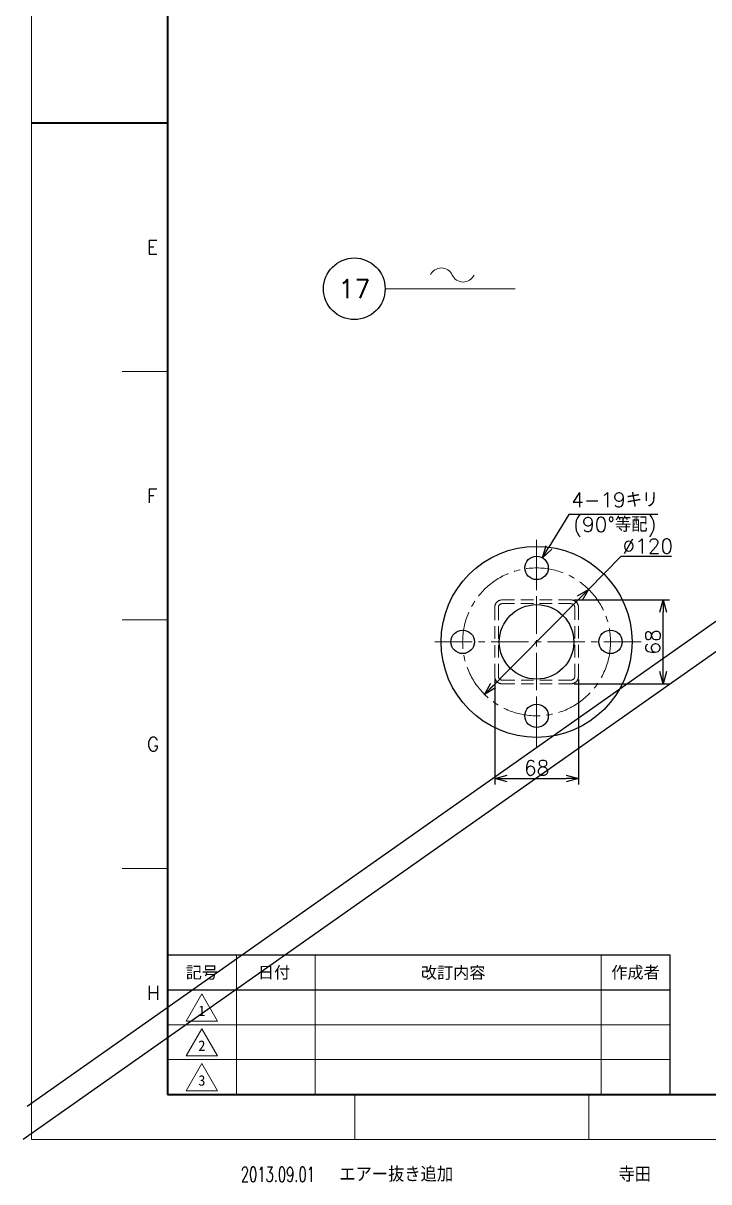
# Model space of a CAD drawing. Header units: millimetres. Extents: x -7 to 4834, y -34 to 1682.
# Drawn here: x -7 to 550, y -34 to 906 of the extents above; entities that cross this region are included whole.
import ezdxf
from ezdxf import colors
from ezdxf.entities.mleader import LeaderData, LeaderLine
from ezdxf.enums import TextEntityAlignment as Align
from ezdxf.math import Vec2, Vec3

# ---------------------------------------------------------------- set-up
doc = ezdxf.new("R2010")
doc.units = ezdxf.units.MM
doc.header["$LTSCALE"] = 1.6
doc.header["$PDMODE"] = 99
doc.header["$PDSIZE"] = 1
doc.linetypes.add('CENTER2', pattern=[28.575, 19.05, -3.175, 3.175, -3.175])
doc.linetypes.add('HIDDEN', pattern=[9.525, 6.35, -3.175])
for name, color, linetype, lineweight in [('04_HIDDEN', 2, 'HIDDEN', 13), ('05_CENTER', 4, 'CENTER2', 13), ('08_DIM', 3, 'Continuous', 13), ('90_FRAME', 5, 'Continuous', 35)]:
    doc.layers.add(name, color=color, linetype=linetype, lineweight=lineweight)
doc.layers.add('91_BLANK', color=5, linetype='Continuous', lineweight=0, plot=False)
doc.styles.add('KSS_TXT', font='txt.shx', dxfattribs={"bigfont": 'extfont2.shx'})
doc.styles.add('MS_G', font='MS Gothic.ttf')
doc.styles.get("Standard").update_dxf_attribs({"font": 'txt.shx', "bigfont": 'extfont2.shx'})
doc.styles.add('表題用', font='MS PGothic.ttf')
doc.dimstyles.new('KSS_DIM', dxfattribs={"dimscale": 4, "dimtxt": 3, "dimasz": 2.5, "dimexe": 1.25, "dimexo": 0.625, "dimtad": 1, "dimdsep": 46, "dimtxsty": 'KSS_TXT', "dimblk": 'OPEN30', "dimcen": 0, "dimazin": 2, "dimtfac": 0.75, "dimtmove": 0, "dimatfit": 3, "dimldrblk": 'OPEN30', "dimfxl": 1.25, "dimtolj": 1, "dimarcsym": 0})
doc.dimstyles.new('KSS_DIM$3', dxfattribs={"dimscale": 4, "dimtxt": 3, "dimasz": 2.5, "dimexe": 1.25, "dimexo": 0.625, "dimtad": 1, "dimtih": 1, "dimtoh": 1, "dimdsep": 46, "dimtxsty": 'KSS_TXT', "dimblk": 'OPEN30', "dimcen": 0, "dimazin": 2, "dimtfac": 0.75, "dimtofl": 0, "dimtmove": 0, "dimatfit": 3, "dimldrblk": 'OPEN30', "dimfxl": 1.25, "dimtolj": 1, "dimarcsym": 0})

# ---------------------------------------------------------------- blocks, each defined once
blk = doc.blocks.new('AM_BALLOON1')
at = {"transparency": 16777216}
blk.add_circle((0, 0), 5, dxfattribs=at)
blk.add_attdef('B_NUMBER', text='', height=3, dxfattribs=at).set_placement((0, 0), align=Align.MIDDLE_CENTER)
blk = doc.blocks.new('_OPEN')
at = {"color": 0, "linetype": 'ByBlock'}
for p, q in [((-1, 0.167), (0, 0)), ((0, 0), (-1, -0.167)), ((0, 0), (-1, 0))]:
    blk.add_line(p, q, dxfattribs=at)
blk = doc.blocks.new('p1ba05')
for centre, start, end in [((-2.95, 0.29), 24.2276, 155.5758), ((0, 1.62), 204.2276, 335.5758)]:
    blk.add_arc(centre, 1.62, start, end)
blk = doc.blocks.new('_Open30')
at = {"color": 0, "linetype": 'ByBlock', "lineweight": -2}
for p, q in [((-1, 0.268), (0, 0)), ((0, 0), (-1, -0.268)), ((0, 0), (-1, 0))]:
    blk.add_line(p, q, dxfattribs=at)
blk = doc.blocks.new('*D202')
at = {"layer": '08_DIM', "color": 0, "lineweight": -2, "transparency": 16777216}
for p, q in [((478.51, 472.94), (452.24, 446.43)), ((519.51, 472.94), (478.51, 472.94)), ((367.77, 361.2), (445.2, 439.33))]:
    blk.add_line(p, q, dxfattribs=at)
at = {"layer": 'Defpoints', "color": 0, "transparency": 16777216}
for p in [(452.24, 446.43), (367.77, 361.2)]:
    blk.add_point(p, dxfattribs=at)
at = {"layer": '08_DIM', "color": 0, "lineweight": -2, "transparency": 16777216, "xscale": 10, "yscale": 10, "zscale": 10}
for p, rotation in [((452.24, 446.43), 45.25623293926729), ((367.77, 361.2), 225.2562329392673)]:
    blk.add_blockref('_Open30', p, dxfattribs=dict(at, rotation=rotation))
at = {"layer": '08_DIM', "color": 0, "transparency": 16777216, "insert": (500.26, 481.44), "char_height": 12, "attachment_point": 5, "style": 'KSS_TXT'}
blk.add_mtext('\\A1;%%C120', dxfattribs=at)
blk = doc.blocks.new('*D203')
at = {"layer": '08_DIM', "color": 0, "lineweight": -2, "transparency": 16777216}
for p, q in [((376, 373.31), (376, 288.04)), ((444, 373.31), (444, 288.04)), ((386, 293.04), (434, 293.04))]:
    blk.add_line(p, q, dxfattribs=at)
at = {"layer": 'Defpoints', "color": 0, "transparency": 16777216}
for p in [(376, 375.81), (444, 375.81), (444, 293.04)]:
    blk.add_point(p, dxfattribs=at)
at = {"layer": '08_DIM', "color": 0, "lineweight": -2, "transparency": 16777216, "xscale": 10, "yscale": 10, "zscale": 10, "rotation": 180}
blk.add_blockref('_Open30', (376, 293.04), dxfattribs=at)
at = {"layer": '08_DIM', "color": 0, "lineweight": -2, "transparency": 16777216, "xscale": 10, "yscale": 10, "zscale": 10}
blk.add_blockref('_Open30', (444, 293.04), dxfattribs=at)
at = {"layer": '08_DIM', "color": 0, "transparency": 16777216, "insert": (410, 301.54), "char_height": 12, "attachment_point": 5, "style": 'KSS_TXT'}
blk.add_mtext('\\A1;68', dxfattribs=at)
blk = doc.blocks.new('*D204')
at = {"layer": '08_DIM', "color": 0, "lineweight": -2, "transparency": 16777216}
for p, q in [((440.5, 437.81), (517.86, 437.81)), ((512.86, 379.81), (512.86, 427.81)), ((440.5, 369.81), (517.86, 369.81))]:
    blk.add_line(p, q, dxfattribs=at)
at = {"layer": 'Defpoints', "color": 0, "transparency": 16777216}
for p in [(438, 437.81), (512.86, 437.81), (438, 369.81)]:
    blk.add_point(p, dxfattribs=at)
at = {"layer": '08_DIM', "color": 0, "lineweight": -2, "transparency": 16777216, "xscale": 10, "yscale": 10, "zscale": 10}
for p, rotation in [((512.86, 437.81), 90), ((512.86, 369.81), 270)]:
    blk.add_blockref('_Open30', p, dxfattribs=dict(at, rotation=rotation))
at = {"layer": '08_DIM', "color": 0, "transparency": 16777216, "insert": (504.36, 403.81), "char_height": 12, "attachment_point": 5, "rotation": 90, "style": 'KSS_TXT'}
blk.add_mtext('\\A1;68', dxfattribs=at)
blk = doc.blocks.new('*D205')
at = {"layer": '08_DIM', "color": 0, "lineweight": -2, "transparency": 16777216}
for p, q in [((436.06, 507.04), (420.07, 480.51)), ((508.37, 507.04), (436.06, 507.04))]:
    blk.add_line(p, q, dxfattribs=at)
at = {"layer": 'Defpoints', "color": 0, "transparency": 16777216}
for p in [(414.91, 471.95), (405.1, 455.68)]:
    blk.add_point(p, dxfattribs=at)
at = {"layer": '08_DIM', "color": 0, "lineweight": -2, "transparency": 16777216, "xscale": 10, "yscale": 10, "zscale": 10, "rotation": 238.9166461893724}
blk.add_blockref('_Open30', (414.91, 471.95), dxfattribs=at)
at = {"layer": '08_DIM', "color": 0, "transparency": 16777216, "insert": (473.46, 507.04), "char_height": 12, "attachment_point": 5, "style": 'KSS_TXT'}
blk.add_mtext('\\A1;4-19キリ\\P(90°等配)', dxfattribs=at)

msp = doc.modelspace()

# ---------------------------------------------------------------- linework, layer by layer
for p, q in [((2348.722, 1682.424), (-3.369, 26.932)), ((2345.353, 1655.492), (-6.737, 0))]:
    msp.add_line(p, q)
at = {"color": 0}
for centre, radius in [((410.004, 403.813), 77.5), ((410.004, 463.813), 9.5), ((410.004, 403.813), 30.25), ((350.004, 403.813), 9.5), ((470.004, 403.813), 9.5), ((410.004, 343.813), 9.5)]:
    msp.add_circle(centre, radius, dxfattribs=at)
at = {"layer": '04_HIDDEN'}
for points in [[(382.004, 437.813), (438.004, 437.813, -0.4142136), (444.004, 431.813), (444.004, 375.813, -0.4142136), (438.004, 369.813), (382.004, 369.813, -0.4142136), (376.004, 375.813), (376.004, 431.813, -0.4142136)], [(382.004, 434.813), (438.004, 434.813, -0.4142136), (441.004, 431.813), (441.004, 375.813, -0.4142136), (438.004, 372.813), (382.004, 372.813, -0.4142136), (379.004, 375.813), (379.004, 431.813, -0.4142136)]]:
    msp.add_lwpolyline(points, format="xyb", close=True, dxfattribs=at)
at = {"layer": '05_CENTER'}
for p, q in [((410.004, 318.854), (410.004, 488.772)), ((410.004, 479.47), (410.004, 448.155)), ((494.963, 403.813), (325.045, 403.813)), ((410.004, 359.47), (410.004, 328.155))]:
    msp.add_line(p, q, dxfattribs=at)
msp.add_circle((410.004, 403.813), 60, dxfattribs=at)
at = {"layer": '08_DIM'}
msp.add_line((287.078, 690.205), (392.745, 690.205), dxfattribs=at)
at = {"layer": '90_FRAME'}
msp.add_line((0, 824.824), (110.322, 824.824), dxfattribs=at)
at = {"layer": '90_FRAME', "color": 4, "lineweight": 13}
for p, q in [((110.322, 623.192), (73.51, 623.192)), ((110.322, 421.56), (73.51, 421.56)), ((110.322, 219.928), (73.51, 219.928)), ((262.346, 0), (262.346, 36.647)), ((452.437, 0), (452.437, 36.647))]:
    msp.add_line(p, q, dxfattribs=at)
at = {"layer": '90_FRAME', "color": 0, "lineweight": 13}
for p, q in [((166.322, 36.647), (166.322, 149.79)), ((230.322, 36.647), (230.322, 149.79)), ((462.322, 36.647), (462.322, 149.79)), ((110.322, 93.219), (518.322, 93.219)), ((110.322, 64.933), (518.322, 64.933))]:
    msp.add_line(p, q, dxfattribs=at)
at = {"layer": '90_FRAME', "color": 0, "lineweight": 25}
msp.add_line((110.322, 121.504), (518.322, 121.504), dxfattribs=at)
at = {"layer": '90_FRAME'}
msp.add_lwpolyline([(110.322, 36.647), (2315.279, 36.647), (2315.279, 1613), (110.322, 1613)], close=True, dxfattribs=at)
at = {"layer": '90_FRAME', "color": 0, "lineweight": 25}
msp.add_lwpolyline([(110.322, 36.647), (518.322, 36.647), (518.322, 149.79), (110.322, 149.79)], close=True, dxfattribs=at)
at = {"layer": '90_FRAME', "color": 0, "lineweight": 13}
for points in [[(125.594, 96.223), (138.322, 118.269), (151.051, 96.223), (125.594, 96.223)], [(125.594, 67.937), (138.322, 89.984), (151.051, 67.937), (125.594, 67.937)], [(125.594, 39.652), (138.322, 61.698), (151.051, 39.652), (125.594, 39.652)]]:
    msp.add_lwpolyline(points, dxfattribs=at)
at = {"layer": '91_BLANK'}
msp.add_lwpolyline([(0, 0), (2352.09, 0), (2352.09, 1655.492), (0, 1655.492)], close=True, dxfattribs=at)

# ---------------------------------------------------------------- block references
at = {"layer": '08_DIM', "xscale": 6, "yscale": 6, "zscale": 6}
msp.add_blockref('p1ba05', (350.4, 695.675), dxfattribs=at)

# ---------------------------------------------------------------- texts
at = {"layer": '90_FRAME', "color": 0, "lineweight": 13, "style": 'KSS_TXT'}
for s, p in [('E', (93.599, 724.008)), ('F', (93.599, 522.376)), ('G', (93.599, 320.744)), ('H', (93.599, 119.111))]:
    msp.add_text(s, height=11.36, dxfattribs=at).set_placement(p, align=Align.MIDDLE_LEFT)
at = {"layer": '90_FRAME', "color": 0, "style": '表題用'}
for s, p in [('記号', (138.322, 135.647)), ('日付', (196.948, 135.647)), ('作成者', (490.322, 135.647))]:
    msp.add_text(s, height=9.6, dxfattribs=at).set_placement(p, align=Align.MIDDLE_CENTER)
msp.add_text('改訂内容', height=9.6, dxfattribs=at).set_placement((342.322, 135.647), align=Align.MIDDLE)
at = {"layer": '90_FRAME', "color": 0, "lineweight": 13, "style": 'MS_G'}
for s, p in [('1', (138.322, 104.533)), ('2', (138.322, 76.247)), ('3', (138.322, 47.962))]:
    msp.add_text(s, height=8.486, dxfattribs=at).set_placement(p, align=Align.MIDDLE)
at = {"layer": '90_FRAME', "color": 3, "lineweight": 13, "width": 0.65}
msp.add_text('2013.09.01', height=12, dxfattribs=at).set_placement((169.907, -34.168))
at = {"layer": '90_FRAME', "color": 3, "lineweight": 13}
for s, p in [('エアー抜き追加', (249.873, -34.168)), ('寺田', (476.42, -34.168))]:
    msp.add_text(s, height=12, dxfattribs=at).set_placement(p)

# ---------------------------------------------------------------- dimensions: what is measured, and where the dimension line sits
at = {"layer": '08_DIM'}
dim = msp.add_diameter_dim_2p(p1=(405.099, 455.677), p2=(414.909, 471.949), text='4-<>', dimstyle='KSS_DIM$3', override={"dimpost": '<>キリ\\X(90°等配)', "dimtix": 1, "dimarcsym": 1}, dxfattribs=at)
dim.commit()
dim.dimension.update_dxf_attribs({"geometry": '*D205', "text_midpoint": (473.464, 507.036), "dimtype": 163})
dim = msp.add_diameter_dim_2p(p1=(367.768, 361.197), p2=(452.24, 446.428), dimstyle='KSS_DIM$3', override={"dimpost": '%%C<>', "dimtix": 1, "dimatfit": 2, "dimarcsym": 1}, dxfattribs=at)
dim.commit()
dim.dimension.update_dxf_attribs({"geometry": '*D202', "text_midpoint": (500.264, 472.938), "dimtype": 163})
dim = msp.add_linear_dim(base=(512.859, 437.813), p1=(438.004, 369.813), p2=(438.004, 437.813), angle=90, dimstyle='KSS_DIM', override={"dimarcsym": 1}, dxfattribs=at)
dim.commit()
dim.dimension.update_dxf_attribs({"geometry": '*D204', "text_midpoint": (504.359, 403.813)})
dim = msp.add_linear_dim(base=(444.004, 293.042), p1=(376.004, 375.813), p2=(444.004, 375.813), dimstyle='KSS_DIM', override={"dimarcsym": 1}, dxfattribs=at)
dim.commit()
dim.dimension.update_dxf_attribs({"geometry": '*D203', "text_midpoint": (410.004, 301.542)})

# ---------------------------------------------------------------- leaders
ml = msp.add_multileader_block('Standard', dxfattribs=at)
ml.set_content('AM_BALLOON1', color=256, scale=5)
ml.set_attribute('B_NUMBER', '15', width=0)
ml.set_leader_properties(color=256, linetype='ByLayer', lineweight=-1)
ml.set_arrow_properties(name='OPEN')
ml.build(insert=Vec2(0, 0))
ml.multileader.update_dxf_attribs({"leader_type": 0, "has_dogleg": 0, "text_right_attachment_type": 6, "dogleg_length": 0, "arrow_head_size": 10, "scale": 2.5, "block_connection_type": 1})
ctx = ml.context
ctx.base_point, ctx.scale, ctx.char_height, ctx.arrow_head_size, ctx.landing_gap_size, ctx.plane_origin = Vec3(828.932, 1373.664), 2.5, 20, 10, 10, Vec3(828.932, 1373.664)
ctx.right_attachment, ctx.attachment_type = 6, 1
notes = []
notes.append((ctx, [(0, (0, 0, 0), (0, 0), (1, 0), 1, [])]))
ctx.block.insert = Vec3(828.932, 1373.664)
ml = msp.add_multileader_block('Standard', dxfattribs=at)
ml.set_content('AM_BALLOON1', color=256, scale=5)
ml.set_attribute('B_NUMBER', '17', width=0)
ml.set_leader_properties(color=256, linetype='ByLayer', lineweight=-1)
ml.set_arrow_properties(name='OPEN')
ml.build(insert=Vec2(0, 0))
ml.multileader.update_dxf_attribs({"leader_type": 0, "has_dogleg": 0, "text_right_attachment_type": 6, "dogleg_length": 0, "arrow_head_size": 10, "scale": 2.5, "block_connection_type": 1})
ctx = ml.context
ctx.base_point, ctx.scale, ctx.char_height, ctx.arrow_head_size, ctx.landing_gap_size, ctx.plane_origin = Vec3(2984.637, 1148.769), 2.5, 20, 10, 10, Vec3(2984.637, 1148.769)
ctx.right_attachment, ctx.attachment_type = 6, 1
notes.append((ctx, [(0, (0, 0, 0), (0, 0), (1, 0), 1, [])]))
ctx.block.insert = Vec3(2984.637, 1148.769)
ml = msp.add_multileader_block('Standard', dxfattribs=at)
ml.set_content('AM_BALLOON1', color=256, scale=5)
ml.set_attribute('B_NUMBER', '17', width=0)
ml.set_leader_properties(color=256, linetype='ByLayer', lineweight=-1)
ml.set_arrow_properties(name='OPEN')
ml.build(insert=Vec2(0, 0))
ml.multileader.update_dxf_attribs({"leader_type": 0, "has_dogleg": 0, "text_right_attachment_type": 6, "dogleg_length": 0, "arrow_head_size": 10, "scale": 2.5, "block_connection_type": 1})
ctx = ml.context
ctx.base_point, ctx.scale, ctx.char_height, ctx.arrow_head_size, ctx.landing_gap_size, ctx.plane_origin = Vec3(262.049, 690.225), 2.5, 20, 10, 10, Vec3(262.049, 690.225)
ctx.right_attachment, ctx.attachment_type = 6, 1
notes.append((ctx, [(0, (0, 0, 0), (0, 0), (1, 0), 1, [])]))
ctx.block.insert = Vec3(262.049, 690.225)
for ctx, leaders in notes:
    for number, flags, end, landing, length, lines in leaders:
        leader = LeaderData()
        leader.index, (leader.has_last_leader_line, leader.has_dogleg_vector, leader.attachment_direction) = number, flags
        leader.last_leader_point, leader.dogleg_vector, leader.dogleg_length = Vec3(end), Vec3(landing), length
        for number, points, colour, breaks in lines:
            line = LeaderLine()
            line.index, line.vertices, line.color, line.breaks = number, Vec3.list(points), colors.encode_raw_color(colour), breaks
            leader.lines.append(line)
        ctx.leaders.append(leader)

doc.saveas('drawing.dxf')
